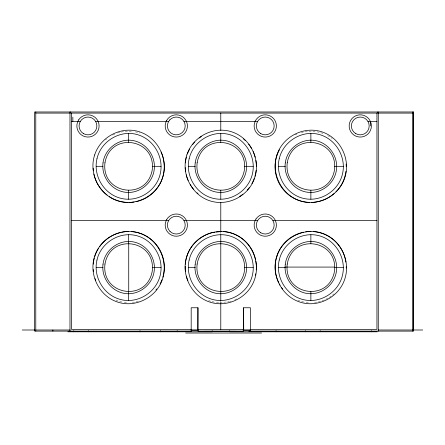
<?xml version="1.0" encoding="UTF-8"?>
<svg xmlns="http://www.w3.org/2000/svg" width="445" height="445" viewBox="0 0 445 445"><rect width="100%" height="100%" fill="white"/><g stroke="black" fill="none" stroke-linecap="round" stroke-linejoin="round"><path stroke-width="0.33" stroke-dasharray="2.23 1.67" d="M219.958 302.65L229.192 301.654M70.633 330.001L71.139 330.001M220.781 231.595L220.781 233.664M220.781 301.187L220.781 302.561M236.684 298.912A35.583 35.583 0 0 1 234.871 299.752M231.105 301.132A35.583 35.583 0 0 1 229.831 301.493M218.634 302.594A35.583 35.583 0 0 1 214.657 302.133M214.001 302.01A35.583 35.583 0 0 1 212.054 301.577M210.774 301.226A35.583 35.583 0 0 1 207.637 300.147M138.345 301.343A35.583 35.583 0 0 1 131.147 302.578M126.475 302.589A35.583 35.583 0 0 1 123.838 302.322M121.88 301.994A35.583 35.583 0 0 1 115.489 300.108M105.498 139.902A35.583 35.583 0 0 1 106.516 139.051M112.674 135.096A35.583 35.583 0 0 1 115.083 133.989M117.586 133.055A35.583 35.583 0 0 1 132.677 131.486M135.319 131.881A35.583 35.583 0 0 1 139.83 133.038M295.079 134.852A35.583 35.583 0 0 1 296.904 134.028M301.287 132.521A35.583 35.583 0 0 1 316.467 131.742M316.957 131.831A35.583 35.583 0 0 1 322.892 133.439M327.72 135.625A35.583 35.583 0 0 1 332.198 138.534M334.128 293.817A35.583 35.583 0 0 1 312.996 302.583M308.346 302.589A35.583 35.583 0 0 1 304.386 302.105M303.729 301.983A35.583 35.583 0 0 1 297.371 300.091"/><path stroke-width="0.67" d="M413.589 330.001L413.616 111.979L34.666 111.979L34.666 331.113L191.522 331.113L191.522 330.001M197.853 330.001L197.947 307.762L191.183 307.762L191.183 331.113M214.963 232.223L212.376 232.507A35.583 35.583 0 0 0 185.309 264.269M216.253 232.084L221.61 231.506M35.778 113.091L69.976 113.091M378.272 113.091L412.509 113.091M71.511 121.496L80.272 121.496M95.681 121.496L168.649 121.496M183.963 121.496L257.555 121.496M367.987 121.496L376.937 121.496M96.215 166.319L103.012 166.319M152.296 166.319L160.99 166.319M188.396 166.319L195.194 166.319M244.477 166.319L253.172 166.319M278.487 166.319L285.284 166.319M334.568 166.319L343.262 166.319M71.511 220.664L168.599 220.664M184.008 220.664L257.555 220.664M272.963 220.664L376.937 220.664M285.061 267.078L334.345 267.078M96.215 267.595L103.012 267.595M152.296 267.595L160.99 267.595M188.396 267.595L195.194 267.595M244.477 267.595L253.172 267.595M278.487 267.595L285.284 267.595M334.568 267.595L343.262 267.595M197.947 307.762L197.947 331.113L243.615 331.113L243.615 307.762L250.385 307.762L250.385 331.113M191.183 329.356L71.511 329.356L71.511 113.091M197.947 329.356L243.615 329.356M250.385 329.356L376.937 329.356L376.937 113.091M22.25 330.001L34.766 330.001M35.778 330.001L69.976 330.001M191.128 330.006L198.587 330.001M242.976 330.001L250.385 330.001M378.272 330.001L412.509 330.001M413.016 330.001L422.75 330.001M191.128 330.201L198.014 330.201M243.426 330.201L250.351 330.201M159.894 331.297L191.2 331.297M204.372 331.297L235.678 331.297M248.85 331.297L280.155 331.297M67.84 331.792L212.193 331.792L212.193 330.735M377.316 331.792L229.67 331.792L229.67 330.735M185.654 333.021L261.593 333.021M243.615 307.762L243.71 330.001M413.616 111.979L413.616 331.113L250.046 331.113L250.046 330.001M412.509 111.979L412.509 331.113M378.272 111.979L378.272 331.113M377.627 111.979L377.627 113.091L70.621 113.091L70.621 111.979M371.614 330.735L371.614 331.792M370.379 121.496L370.379 125.946M320.2 330.735L320.2 331.792M310.871 133.506L310.871 142.311M310.871 190.332L310.871 199.138M310.871 234.782L310.871 243.587M310.871 291.608L310.871 300.414M305.387 330.735L305.387 331.792M276.084 330.735L276.084 331.792M220.781 113.091L220.781 130.335M220.781 133.506L220.781 142.311M220.781 190.332L220.781 199.138M220.781 202.308L220.781 231.595M220.781 234.782L220.781 300.414M220.781 303.251L220.781 329.356M177.171 330.735L177.171 331.792M160.361 330.735L160.361 331.792M140.019 330.735L140.019 331.792M128.733 243.07L128.733 291.091M128.599 133.506L128.599 142.311M128.599 190.332L128.599 199.138M128.599 234.782L128.599 243.587M128.599 291.608L128.599 300.414M88.605 330.735L88.605 331.792M73.792 330.735L73.792 331.792M72.847 117.135L72.847 121.496M69.976 111.979L69.976 331.113M52.877 330.001L52.877 331.113M35.778 111.979L35.778 331.113M255.886 261.271A35.583 35.583 0 0 1 256.253 269.887M255.714 273.859A35.583 35.583 0 0 1 255.436 275.166M187.846 280.55A35.583 35.583 0 0 1 186.372 276.128M185.482 271.567A35.583 35.583 0 0 1 185.209 266.255M223.59 231.606A35.583 35.583 0 0 1 255.647 259.958M131.659 231.617A35.583 35.583 0 0 1 162.853 277.179M162.002 279.705A35.583 35.583 0 0 1 160.078 283.927M156.807 288.944A35.583 35.583 0 0 1 155.978 289.973M95.764 280.461A35.583 35.583 0 0 1 95.069 278.598M93.422 271.472A35.583 35.583 0 0 1 93.233 269.492M93.272 264.158A35.583 35.583 0 0 1 94.262 258.267M94.618 256.982A35.583 35.583 0 0 1 98.389 248.494M99.485 246.814A35.583 35.583 0 0 1 120.423 232.479M121.724 232.195A35.583 35.583 0 0 1 128.321 231.5M256.131 170.385A35.583 35.583 0 0 1 254.957 176.237M254.34 178.145A35.583 35.583 0 0 1 251.892 183.585M249.361 187.517A35.583 35.583 0 0 1 247.275 190.076M242.903 194.192A35.583 35.583 0 0 1 239.66 196.484M198.025 193.675A35.583 35.583 0 0 1 197.024 192.813M193.759 189.47A35.583 35.583 0 0 1 190.271 184.631M188.135 180.475A35.583 35.583 0 0 1 186.227 174.818M185.587 171.542A35.583 35.583 0 0 1 185.22 167.593M185.365 162.92A35.583 35.583 0 0 1 186.427 157.052M187.451 153.87A35.583 35.583 0 0 1 189.67 149.053M192.602 144.597A35.583 35.583 0 0 1 194.738 142.072M199.188 138.045A35.583 35.583 0 0 1 201.34 136.52M243.537 138.968A35.583 35.583 0 0 1 245.512 140.737M248.655 144.202A35.583 35.583 0 0 1 251.631 148.585M253.155 151.556A35.583 35.583 0 0 1 255.169 157.174M255.875 160.439A35.583 35.583 0 0 1 256.365 166.386M163.56 159.549A35.583 35.583 0 0 1 136.031 201.674M134.078 202.024A35.583 35.583 0 0 1 129.423 202.425M128.088 202.425A35.583 35.583 0 0 1 109.27 196.634M107.106 195.099A35.583 35.583 0 0 1 96.982 182.912M96.693 182.316A35.583 35.583 0 0 1 93.906 174.145M93.378 170.869A35.583 35.583 0 0 1 93.177 168.199M161.062 151.973A35.583 35.583 0 0 1 163.421 158.91M345.971 171.175A35.583 35.583 0 0 1 345.643 173.316M345.515 173.962A35.583 35.583 0 0 1 335.925 191.895M334.095 193.614A35.583 35.583 0 0 1 327.414 198.236M326.369 198.77A35.583 35.583 0 0 1 317.569 201.752M316.918 201.874A35.583 35.583 0 0 1 311.478 202.419M309.62 202.414A35.583 35.583 0 0 1 279.432 149.776M346.121 164.038A35.583 35.583 0 0 1 346.232 166.686M282.642 289.028A35.583 35.583 0 0 1 281.451 287.42M280.011 285.167A35.583 35.583 0 0 1 279.354 284.01M278.748 282.836A35.583 35.583 0 0 1 303.69 232.184M305.648 231.851A35.583 35.583 0 0 1 310.972 231.5M313.614 231.623A35.583 35.583 0 0 1 322.069 233.38M322.692 233.597A35.583 35.583 0 0 1 342.255 250.735M342.555 251.325A35.583 35.583 0 0 1 345.409 259.474M345.548 260.119A35.583 35.583 0 0 1 345.882 262.072M346.232 266.733A35.583 35.583 0 0 1 346.221 268.068M103.017 162.887C101.121 176.632 111.372 190.449 125.212 192.246C139.007 194.176 152.502 183.512 154.187 169.756C156.078 156.006 145.827 142.194 131.993 140.398C118.198 138.467 104.703 149.131 103.017 162.887M103.017 264.163C101.121 277.908 111.372 291.725 125.212 293.522C139.007 295.452 152.502 284.789 154.187 271.033C156.078 257.288 145.827 243.471 131.993 241.674C118.198 239.744 104.703 250.407 103.017 264.163M195.199 162.887C193.302 176.632 203.554 190.449 217.388 192.246C231.189 194.176 244.683 183.512 246.369 169.756C248.26 156.006 238.008 142.194 224.174 140.398C210.379 138.467 196.885 149.131 195.199 162.887M195.199 264.163C193.302 277.908 203.554 291.725 217.388 293.522C231.189 295.452 244.683 284.789 246.369 271.033C248.26 257.288 238.008 243.471 224.174 241.674C210.379 239.744 196.885 250.407 195.199 264.163M285.29 162.887C283.393 176.632 293.644 190.449 307.484 192.246C321.279 194.176 334.774 183.512 336.459 169.756C338.35 156.006 328.099 142.194 314.265 140.398C300.47 138.467 286.975 149.131 285.29 162.887M285.29 264.163C283.393 277.908 293.644 291.725 307.484 293.522C321.279 295.452 334.774 284.789 336.459 271.033C338.35 257.288 328.099 243.471 314.265 241.674C300.47 239.744 286.975 250.407 285.29 264.163M104.964 162.764C101.121 194.204 146.8 201.229 152.24 169.879C156.078 138.44 110.404 131.414 104.964 162.764M104.964 264.041C101.121 295.48 146.8 302.505 152.24 271.155C156.078 239.716 110.404 232.691 104.964 264.041M197.146 162.764C193.302 194.204 238.976 201.229 244.422 169.879C248.26 138.44 202.586 131.414 197.146 162.764M197.146 264.041C193.302 295.48 238.976 302.505 244.422 271.155C248.26 239.716 202.586 232.691 197.146 264.041M287.236 162.764C283.393 194.204 329.072 201.229 334.512 169.879C338.35 138.44 292.676 131.414 287.236 162.764M287.236 264.041C283.393 295.48 329.072 302.505 334.512 271.155C338.35 239.716 292.676 232.691 287.236 264.041M96.977 158.743C92.888 175.747 104.013 194.337 121.118 198.37C138.139 202.558 156.406 190.922 160.228 173.9C164.311 156.896 153.191 138.3 136.081 134.273C119.06 130.085 100.798 141.721 96.977 158.743M96.977 260.019C92.888 277.024 104.013 295.614 121.118 299.646C138.139 303.835 156.406 292.198 160.228 275.177C164.311 258.172 153.191 239.582 136.081 235.55C119.06 231.361 100.798 242.998 96.977 260.019M189.153 158.743C185.07 175.747 196.195 194.337 213.3 198.37C230.321 202.558 248.588 190.922 252.41 173.9C256.492 156.896 245.373 138.3 228.263 134.273C211.242 130.085 192.974 141.721 189.153 158.743M189.153 260.019C185.07 277.024 196.195 295.614 213.3 299.646C230.321 303.835 248.588 292.198 252.41 275.177C256.492 258.172 245.373 239.582 228.263 235.55C211.242 231.361 192.974 242.998 189.153 260.019M279.243 158.743C275.16 175.747 286.285 194.337 303.39 198.37C320.411 202.558 338.678 190.922 342.5 173.9C346.583 156.896 335.463 138.3 318.353 134.273C301.332 130.085 283.07 141.721 279.243 158.743M279.243 260.019C275.16 277.024 286.285 295.614 303.39 299.646C320.411 303.835 338.678 292.198 342.5 275.177C346.583 258.172 335.463 239.582 318.353 235.55C301.332 231.361 283.07 242.998 279.243 260.019M94.663 154.938C88.577 173.205 99.013 194.632 117.369 200.712C135.597 206.958 156.746 195.989 162.542 177.7C168.627 159.432 158.186 138.011 139.83 131.931C121.602 125.685 100.459 136.654 94.663 154.938M94.663 256.22C88.577 274.482 99.013 295.908 117.369 301.988C135.597 308.235 156.746 297.266 162.542 278.976C168.627 260.714 158.186 239.288 139.83 233.208C121.602 226.961 100.459 237.93 94.663 256.22M186.844 154.938C180.759 173.205 191.194 194.632 209.551 200.712C227.779 206.958 248.927 195.989 254.724 177.7C260.809 159.432 250.368 138.011 232.012 131.931C213.784 125.685 192.641 136.654 186.844 154.938M186.844 256.22C180.759 274.482 191.194 295.908 209.551 301.988C227.779 308.235 248.927 297.266 254.724 278.976C260.809 260.714 250.368 239.288 232.012 233.208C213.784 226.961 192.641 237.93 186.844 256.22M276.935 154.938C270.849 173.205 281.285 194.632 299.641 200.712C317.869 206.958 339.018 195.989 344.814 177.7C350.899 159.432 340.458 138.011 322.102 131.931C303.874 125.685 282.731 136.654 276.935 154.938M276.935 256.22C270.849 274.482 281.285 295.908 299.641 301.988C317.869 308.235 339.018 297.266 344.814 278.976C350.899 260.714 340.458 239.288 322.102 233.208C303.874 226.961 282.731 237.93 276.935 256.22M255.235 121.14L254.329 123.899A11.119 11.119 0 0 0 268.024 136.715A11.119 11.119 0 0 0 273.853 118.887A11.119 11.119 0 0 0 255.235 121.14M166.508 219.852L165.479 222.567A11.119 11.119 0 0 0 176.643 236.228A11.119 11.119 0 0 0 186.95 221.91L185.76 219.263A11.119 11.119 0 0 0 166.508 219.852M166.675 120.384L165.562 123.065A11.119 11.119 0 0 0 176.303 137.066A11.119 11.119 0 0 0 187.045 123.065L185.932 120.384A11.119 11.119 0 0 0 166.675 120.384M78.637 119.905L77.391 122.531A11.119 11.119 0 0 0 87.415 137.049A11.119 11.119 0 0 0 98.846 123.61L97.872 120.873A11.119 11.119 0 0 0 78.637 119.905M255.981 218.99L254.712 221.599A11.119 11.119 0 0 0 264.597 236.212A11.119 11.119 0 0 0 276.156 222.884L275.205 220.136A11.119 11.119 0 0 0 255.981 218.99M169.756 119.922L168.421 121.824A8.894 8.894 0 0 0 175.514 134.807A8.894 8.894 0 0 0 184.792 123.282L183.813 121.179A8.894 8.894 0 0 0 169.756 119.922M370.596 121.791L369.172 119.266A11.119 11.119 0 0 0 350.471 120.712A11.119 11.119 0 0 0 359.688 137.049A11.119 11.119 0 0 0 370.596 121.791M170.012 231.406A8.894 8.894 0 0 0 184.898 227.417A8.894 8.894 0 0 0 174.001 216.52A8.894 8.894 0 0 0 170.012 231.406M260.815 232.818A8.894 8.894 0 0 0 274.153 225.114A8.894 8.894 0 0 0 260.815 217.41A8.894 8.894 0 0 0 260.815 232.818M260.815 133.65A8.894 8.894 0 0 0 274.153 125.946A8.894 8.894 0 0 0 260.815 118.242A8.894 8.894 0 0 0 260.815 133.65M83.526 133.65A8.894 8.894 0 0 0 96.871 125.946A8.894 8.894 0 0 0 83.526 118.242A8.894 8.894 0 0 0 83.526 133.65M355.833 133.65A8.894 8.894 0 0 0 369.178 125.946A8.894 8.894 0 0 0 355.833 118.242A8.894 8.894 0 0 0 355.833 133.65"/></g></svg>
